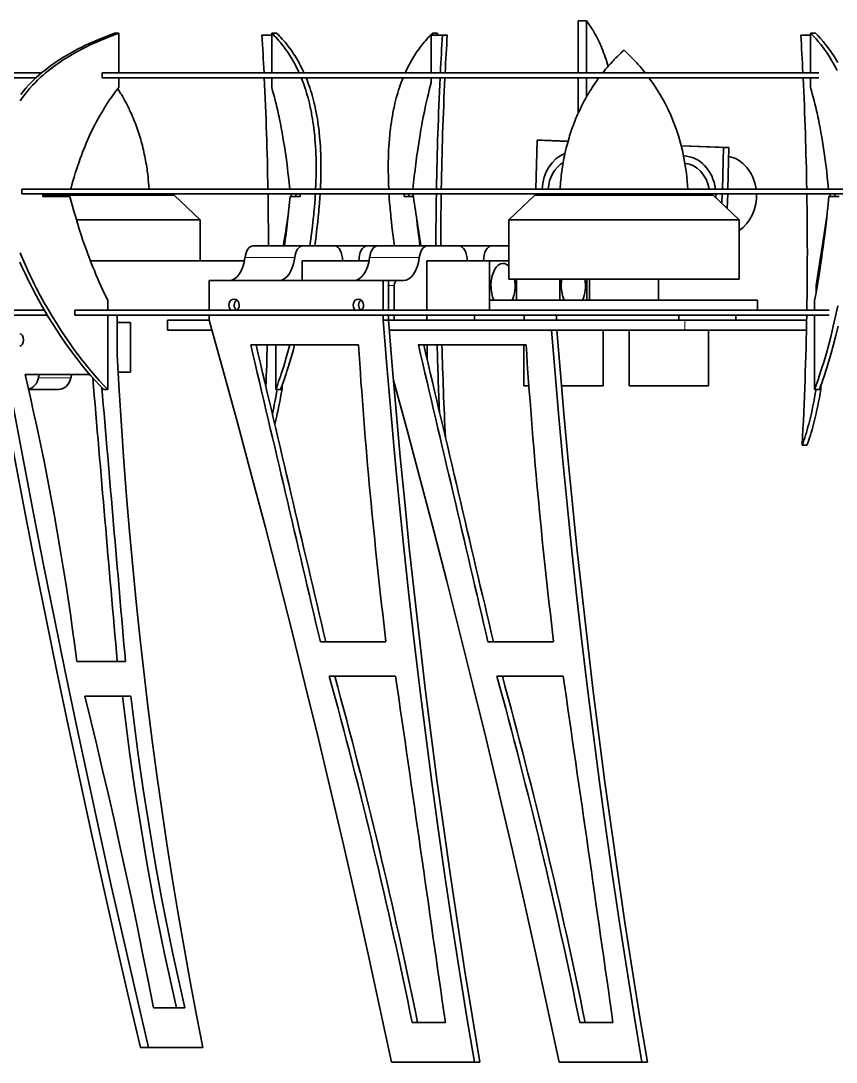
# Model space of a CAD drawing. Extents: x 174 to 1253, y 168 to 1727.
# Drawn here: x 905.4 to 1070.2, y 1454.5 to 1665 of the extents above; entities that cross this region are included whole.
import ezdxf

# ---------------------------------------------------------------- set-up
doc = ezdxf.new("R2010")
doc.units = 0

msp = doc.modelspace()

# ---------------------------------------------------------------- linework, layer by layer
at = {"color": 7, "lineweight": 35, "ltscale": 0.041876}
for p, q in [((1019.75, 1664.96), (1018.08, 1664.96)), ((931.25, 1457.46), (929.58, 1457.46))]:
    msp.add_line(p, q, dxfattribs=at)
at = {"color": 7, "lineweight": 35, "ltscale": 0.2625}
for p, q in [((1018.08, 1654.46), (1018.08, 1664.96)), ((1019.75, 1654.46), (1019.75, 1664.96))]:
    msp.add_line(p, q, dxfattribs=at)
at = {"color": 7, "lineweight": 35, "ltscale": 0.020938}
for p, q in [((924.35, 1662.46), (925.19, 1662.46)), ((922.16, 1590.46), (923, 1590.46))]:
    msp.add_line(p, q, dxfattribs=at)
at = {"color": 7, "lineweight": 35, "ltscale": 0.2}
for p, q in [((925.19, 1654.46), (925.19, 1662.46)), ((956.12, 1654.46), (956.12, 1662.46)), ((1065.02, 1654.46), (1065.02, 1662.46)), ((924.91, 1597.46), (924.91, 1605.46))]:
    msp.add_line(p, q, dxfattribs=at)
at = {"color": 7, "lineweight": 35, "ltscale": 0.049519}
msp.add_line((954.14, 1662.09), (956.12, 1662.09), dxfattribs=at)
at = {"color": 7, "lineweight": 35, "ltscale": 0.024464}
for p, q in [((956.12, 1662.46), (957.1, 1662.46)), ((989.62, 1662.46), (988.64, 1662.46)), ((991.6, 1662.09), (990.63, 1662.09)), ((956.94, 1590.46), (957.92, 1590.46)), ((957.22, 1590.46), (958.2, 1590.46))]:
    msp.add_line(p, q, dxfattribs=at)
at = {"color": 7, "lineweight": 35, "ltscale": 0.056606}
msp.add_line((990.63, 1662.09), (988.36, 1662.09), dxfattribs=at)
at = {"color": 7, "lineweight": 35, "ltscale": 0.19072}
msp.add_line((988.36, 1662.09), (988.36, 1654.46), dxfattribs=at)
at = {"color": 7, "lineweight": 35, "ltscale": 0.00928}
for p, q in [((988.64, 1662.09), (988.64, 1662.46)), ((989.62, 1662.09), (989.62, 1662.46))]:
    msp.add_line(p, q, dxfattribs=at)
at = {"color": 7, "lineweight": 35, "ltscale": 0.049521}
msp.add_line((1063.04, 1662.09), (1065.02, 1662.09), dxfattribs=at)
at = {"color": 7, "lineweight": 35, "ltscale": 0.024466}
for p, q in [((1065.02, 1662.46), (1066, 1662.46)), ((1069.01, 1629.96), (1069.99, 1629.96)), ((1063.32, 1579.2), (1064.3, 1579.2))]:
    msp.add_line(p, q, dxfattribs=at)
at = {"color": 7, "lineweight": 35}
for p, q in [((909.63, 1654.46), (836.92, 1654.46)), ((908.49, 1653.46), (836.92, 1653.46)), ((1066.7, 1654.46), (921.83, 1654.46)), ((1066.7, 1653.46), (921.83, 1653.46)), ((1072.69, 1630.96), (905.59, 1630.96)), ((1072.69, 1629.96), (905.59, 1629.96)), ((1045.32, 1629.75), (1011.52, 1629.75)), ((1050.57, 1624.75), (1006.92, 1624.75)), ((950.61, 1616.46), (919.47, 1616.46)), ((943.47, 1612.46), (978.65, 1612.46)), ((1050.57, 1612.75), (1006.92, 1612.75)), ((1054.32, 1608.53), (1003.63, 1608.53)), ((910.19, 1606.46), (827.14, 1606.46)), ((1068.76, 1606.46), (916.36, 1606.46)), ((910.77, 1605.46), (827.14, 1605.46)), ((1068.76, 1605.46), (916.36, 1605.46)), ((979.74, 1604.46), (1039.61, 1604.46)), ((1039.61, 1604.46), (1064.23, 1604.46)), ((979.9, 1602.46), (1039.61, 1602.46)), ((1039.61, 1602.46), (1064.19, 1602.46)), ((951.87, 1599.46), (973.65, 1599.46)), ((985.75, 1599.46), (1007.53, 1599.46))]:
    msp.add_line(p, q, dxfattribs=at)
at = {"color": 7, "lineweight": 35, "ltscale": 0.025}
for p, q in [((921.83, 1653.46), (921.83, 1654.46)), ((988.36, 1653.46), (988.36, 1652.46)), ((905.59, 1629.96), (905.59, 1630.96)), ((916.36, 1605.46), (916.36, 1606.46)), ((980.89, 1604.46), (980.89, 1605.46)), ((997.07, 1605.46), (997.07, 1604.46)), ((1007.12, 1605.46), (1007.12, 1604.46))]:
    msp.add_line(p, q, dxfattribs=at)
at = {"color": 7, "lineweight": 35, "ltscale": 0.054642}
msp.add_line((923, 1653.46), (925.19, 1653.46), dxfattribs=at)
at = {"color": 7, "lineweight": 35, "ltscale": 0.05}
for p, q in [((925.19, 1653.46), (925.19, 1651.46)), ((956.12, 1653.46), (956.12, 1651.46)), ((1065.02, 1653.46), (1065.02, 1651.46)), ((923, 1608.46), (923, 1606.46)), ((1065.84, 1608.46), (1065.84, 1606.46)), ((935.07, 1604.46), (935.07, 1602.46))]:
    msp.add_line(p, q, dxfattribs=at)
at = {"color": 7, "lineweight": 35, "ltscale": 0.013498}
msp.add_line((987.82, 1653.46), (988.36, 1653.46), dxfattribs=at)
at = {"color": 7, "lineweight": 35, "ltscale": 0.025729}
msp.add_line((989.39, 1653.46), (988.36, 1653.46), dxfattribs=at)
at = {"color": 7, "lineweight": 35, "ltscale": 0.177734}
msp.add_line((1018.08, 1653.46), (1018.08, 1646.35), dxfattribs=at)
at = {"color": 7, "lineweight": 35, "ltscale": 0.096222}
msp.add_line((1019.75, 1653.46), (1019.75, 1649.61), dxfattribs=at)
at = {"color": 7, "lineweight": 35, "ltscale": 0.018643}
for p, q in [((1064.27, 1653.46), (1065.02, 1653.46)), ((1065.1, 1605.46), (1065.84, 1605.46))]:
    msp.add_line(p, q, dxfattribs=at)
at = {"color": 7, "lineweight": 35, "ltscale": 0.020584}
msp.add_line((1065.84, 1653.46), (1065.02, 1653.46), dxfattribs=at)
at = {"color": 7, "lineweight": 35, "ltscale": 0.246815}
msp.add_line((1009.49, 1630.96), (1009.77, 1640.83), dxfattribs=at)
at = {"color": 7, "lineweight": 35, "ltscale": 0.027322}
for p, q in [((1009.77, 1640.83), (1010.86, 1640.83)), ((998.17, 1454.46), (997.07, 1454.46)), ((1032.04, 1454.46), (1030.95, 1454.46))]:
    msp.add_line(p, q, dxfattribs=at)
at = {"color": 7, "lineweight": 35, "ltscale": 0.155748}
msp.add_line((1015.99, 1640.58), (1009.77, 1640.83), dxfattribs=at)
at = {"color": 7, "lineweight": 35, "ltscale": 0.128718}
msp.add_line((1016.01, 1640.63), (1010.86, 1640.83), dxfattribs=at)
at = {"color": 7, "lineweight": 35, "ltscale": 0.241408}
msp.add_line((1048.53, 1639.33), (1038.88, 1639.72), dxfattribs=at)
at = {"color": 7, "lineweight": 35, "ltscale": 0.21378}
msp.add_line((1047.44, 1639.33), (1038.89, 1639.67), dxfattribs=at)
at = {"color": 7, "lineweight": 35, "ltscale": 0.209347}
for p, q in [((1047.44, 1639.33), (1047.2, 1630.96)), ((1048.53, 1639.33), (1048.3, 1630.96))]:
    msp.add_line(p, q, dxfattribs=at)
at = {"color": 7, "lineweight": 35, "ltscale": 0.027319}
msp.add_line((1047.44, 1639.33), (1048.53, 1639.33), dxfattribs=at)
at = {"color": 7, "lineweight": 35, "ltscale": 0.0125}
msp.add_line((909.89, 1629.96), (909.89, 1629.46), dxfattribs=at)
at = {"color": 7, "lineweight": 35, "ltscale": 0.429018}
msp.add_line((927.05, 1629.75), (909.89, 1629.75), dxfattribs=at)
at = {"color": 7, "lineweight": 35, "ltscale": 0.136607}
msp.add_line((909.89, 1629.46), (915.35, 1629.46), dxfattribs=at)
at = {"color": 7, "lineweight": 35, "ltscale": 0.234259}
msp.add_line((936.42, 1629.75), (927.05, 1629.75), dxfattribs=at)
at = {"color": 7, "lineweight": 35, "ltscale": 0.001826}
msp.add_line((931.4, 1629.68), (931.4, 1629.75), dxfattribs=at)
at = {"color": 7, "lineweight": 35, "ltscale": 0.18125}
for p, q in [((936.42, 1629.75), (941.67, 1624.75)), ((1009.32, 1629.75), (1004.07, 1624.75)), ((1045.32, 1629.75), (1050.57, 1624.75))]:
    msp.add_line(p, q, dxfattribs=at)
at = {"color": 7, "lineweight": 35, "ltscale": 0.051462}
for p, q in [((961.88, 1629.46), (959.82, 1629.46)), ((1070.78, 1629.46), (1068.72, 1629.46))]:
    msp.add_line(p, q, dxfattribs=at)
at = {"color": 7, "lineweight": 35, "ltscale": 0.012646}
for p, q in [((960.11, 1629.96), (960.03, 1629.46)), ((961.09, 1629.96), (961.01, 1629.46)), ((1069.01, 1629.96), (1068.93, 1629.46)), ((1069.99, 1629.96), (1069.91, 1629.46))]:
    msp.add_line(p, q, dxfattribs=at)
at = {"color": 7, "lineweight": 35, "ltscale": 0.012509}
for p, q in [((961.88, 1629.96), (961.88, 1629.46)), ((982.88, 1629.96), (982.88, 1629.46)), ((983.86, 1629.96), (983.86, 1629.46))]:
    msp.add_line(p, q, dxfattribs=at)
at = {"color": 7, "lineweight": 35, "ltscale": 0.046289}
msp.add_line((982.88, 1629.46), (984.73, 1629.46), dxfattribs=at)
at = {"color": 7, "lineweight": 35, "ltscale": 0.072043}
for p, q in [((987.54, 1629.96), (984.66, 1629.96)), ((1066.13, 1629.96), (1069.01, 1629.96))]:
    msp.add_line(p, q, dxfattribs=at)
at = {"color": 7, "lineweight": 35, "ltscale": 0.055087}
msp.add_line((1011.52, 1629.75), (1009.32, 1629.75), dxfattribs=at)
at = {"color": 7, "lineweight": 35, "ltscale": 0.005367}
for p, q in [((1009.46, 1629.75), (1009.47, 1629.96)), ((1040.3, 1629.75), (1040.29, 1629.96))]:
    msp.add_line(p, q, dxfattribs=at)
at = {"color": 7, "lineweight": 35, "ltscale": 0.005364}
msp.add_line((1014.34, 1629.75), (1014.35, 1629.96), dxfattribs=at)
at = {"color": 7, "lineweight": 35, "ltscale": 0.048246}
msp.add_line((1047.18, 1629.96), (1047.12, 1628.03), dxfattribs=at)
at = {"color": 7, "lineweight": 35, "ltscale": 0.073604}
msp.add_line((1048.27, 1629.96), (1048.19, 1627.02), dxfattribs=at)
at = {"color": 7, "lineweight": 35, "ltscale": 0.322919}
msp.add_line((929.57, 1624.75), (916.65, 1624.75), dxfattribs=at)
at = {"color": 7, "lineweight": 35, "ltscale": 0.302585}
msp.add_line((941.67, 1624.75), (929.57, 1624.75), dxfattribs=at)
at = {"color": 7, "lineweight": 35, "ltscale": 0.207129}
msp.add_line((941.67, 1616.46), (941.67, 1624.75), dxfattribs=at)
at = {"color": 7, "lineweight": 35, "ltscale": 0.071155}
for p, q in [((1006.92, 1624.75), (1004.07, 1624.75)), ((1006.92, 1612.75), (1004.07, 1612.75))]:
    msp.add_line(p, q, dxfattribs=at)
at = {"color": 7, "lineweight": 35, "ltscale": 0.3}
for p, q in [((1004.07, 1612.75), (1004.07, 1624.75)), ((1050.57, 1612.75), (1050.57, 1624.75))]:
    msp.add_line(p, q, dxfattribs=at)
at = {"color": 7, "lineweight": 35, "ltscale": 0.251254}
for p, q in [((952.32, 1619.46), (962.37, 1619.46)), ((977.5, 1619.46), (987.55, 1619.46))]:
    msp.add_line(p, q, dxfattribs=at)
at = {"color": 7, "lineweight": 35, "ltscale": 0.161366}
msp.add_line((968.82, 1619.46), (962.37, 1619.46), dxfattribs=at)
at = {"color": 7, "lineweight": 35, "ltscale": 0.163913}
for p, q in [((968.82, 1619.46), (975.38, 1619.46)), ((994, 1619.46), (1000.56, 1619.46))]:
    msp.add_line(p, q, dxfattribs=at)
at = {"color": 7, "lineweight": 35, "ltscale": 0.052951}
msp.add_line((975.38, 1619.46), (977.5, 1619.46), dxfattribs=at)
at = {"color": 7, "lineweight": 35, "ltscale": 0.161365}
msp.add_line((994, 1619.46), (987.55, 1619.46), dxfattribs=at)
at = {"color": 7, "lineweight": 35, "ltscale": 0.087759}
msp.add_line((1000.56, 1619.46), (1004.07, 1619.46), dxfattribs=at)
at = {"color": 7, "lineweight": 13, "ltscale": 0.251254}
for p, q in [((950.72, 1617.13), (960.77, 1617.13)), ((975.9, 1617.13), (985.95, 1617.13))]:
    msp.add_line(p, q, dxfattribs=at)
at = {"color": 7, "lineweight": 35, "ltscale": 0.338251}
msp.add_line((975.8, 1616.46), (962.27, 1616.46), dxfattribs=at)
at = {"color": 7, "lineweight": 35, "ltscale": 0.1}
msp.add_line((962.27, 1616.46), (962.27, 1612.46), dxfattribs=at)
at = {"color": 7, "lineweight": 35, "ltscale": 0.027321}
for p, q in [((962.27, 1616.46), (963.36, 1616.46)), ((987.45, 1616.46), (988.54, 1616.46)), ((979.74, 1612.46), (978.65, 1612.46)), ((979.74, 1604.46), (978.65, 1604.46))]:
    msp.add_line(p, q, dxfattribs=at)
at = {"color": 7, "lineweight": 35, "ltscale": 0.317337}
msp.add_line((1000.14, 1616.46), (987.45, 1616.46), dxfattribs=at)
at = {"color": 7, "lineweight": 35, "ltscale": 0.249997}
msp.add_line((987.45, 1616.46), (987.45, 1606.46), dxfattribs=at)
at = {"color": 7, "lineweight": 35, "ltscale": 0.25}
for p, q in [((1000.14, 1606.46), (1000.14, 1616.46)), ((927.57, 1593.96), (927.57, 1603.96))]:
    msp.add_line(p, q, dxfattribs=at)
at = {"color": 7, "lineweight": 35, "ltscale": 0.098273}
msp.add_line((1004.07, 1616.46), (1000.14, 1616.46), dxfattribs=at)
at = {"color": 7, "lineweight": 35, "ltscale": 0.149997}
for p, q in [((943.47, 1606.46), (943.47, 1612.46)), ((978.65, 1612.46), (978.65, 1606.46)), ((979.74, 1612.46), (979.74, 1606.46))]:
    msp.add_line(p, q, dxfattribs=at)
at = {"color": 7, "lineweight": 35, "ltscale": 0.042386}
msp.add_line((979.74, 1612.46), (981.44, 1612.46), dxfattribs=at)
at = {"color": 7, "lineweight": 35, "ltscale": 0.032951}
msp.add_line((981.44, 1612.46), (982.75, 1612.46), dxfattribs=at)
at = {"color": 7, "lineweight": 35, "ltscale": 0.105411}
for p, q in [((1005.6, 1612.75), (1005.6, 1608.53)), ((1014.35, 1608.53), (1014.35, 1612.75)), ((1019.81, 1612.75), (1019.81, 1608.53)), ((1020.32, 1608.53), (1020.32, 1612.75)), ((1034.32, 1608.53), (1034.32, 1612.75))]:
    msp.add_line(p, q, dxfattribs=at)
at = {"color": 7, "lineweight": 13, "ltscale": 0.028725}
msp.add_line((979.74, 1611.46), (980.89, 1611.46), dxfattribs=at)
at = {"color": 7, "lineweight": 35, "ltscale": 0.125}
msp.add_line((980.89, 1606.46), (980.89, 1611.46), dxfattribs=at)
at = {"color": 7, "lineweight": 35, "ltscale": 0.0064}
msp.add_line((1066.13, 1611.46), (1066.38, 1611.46), dxfattribs=at)
at = {"color": 7, "lineweight": 35, "ltscale": 0.037189}
msp.add_line((1066.13, 1611.46), (1066.13, 1609.98), dxfattribs=at)
at = {"color": 7, "lineweight": 35, "ltscale": 0.082631}
msp.add_line((1003.63, 1608.53), (1000.32, 1608.53), dxfattribs=at)
at = {"color": 7, "lineweight": 35, "ltscale": 0.051724}
msp.add_line((1054.32, 1606.46), (1054.32, 1608.53), dxfattribs=at)
at = {"color": 7, "lineweight": 35, "ltscale": 0.081929}
msp.add_line((919.72, 1605.46), (923, 1605.46), dxfattribs=at)
at = {"color": 7, "lineweight": 35, "ltscale": 0.375}
for p, q in [((923, 1605.46), (923, 1590.46)), ((1065.84, 1605.46), (1065.84, 1590.46))]:
    msp.add_line(p, q, dxfattribs=at)
at = {"color": 7, "lineweight": 35, "ltscale": 0.210013}
msp.add_line((935.07, 1604.46), (943.47, 1604.46), dxfattribs=at)
at = {"color": 7, "lineweight": 35, "ltscale": 0.025003}
for p, q in [((943.47, 1604.46), (943.47, 1605.46)), ((978.65, 1605.46), (978.65, 1604.46)), ((979.74, 1605.46), (979.74, 1604.46)), ((987.45, 1605.46), (987.45, 1604.46)), ((1013.67, 1604.46), (1013.67, 1605.46))]:
    msp.add_line(p, q, dxfattribs=at)
at = {"color": 7, "lineweight": 35, "ltscale": 0.028725}
msp.add_line((979.74, 1604.46), (980.89, 1604.46), dxfattribs=at)
at = {"color": 7, "lineweight": 35, "ltscale": 0.136603}
msp.add_line((987.45, 1605.46), (992.91, 1605.46), dxfattribs=at)
at = {"color": 7, "lineweight": 35, "ltscale": 0.056752}
msp.add_line((991.21, 1605.46), (993.48, 1605.46), dxfattribs=at)
at = {"color": 7, "lineweight": 35, "ltscale": 0.109283}
for p in [(992.91, 1605.46), (1001.65, 1605.46)]:
    msp.add_line(p, (997.28, 1605.46), dxfattribs=at)
at = {"color": 7, "lineweight": 35, "ltscale": 0.000669861}
msp.add_line((993.48, 1605.46), (993.51, 1605.46), dxfattribs=at)
at = {"color": 7, "lineweight": 35, "ltscale": 0.024988}
for p, q in [((1038.43, 1605.46), (1038.43, 1604.46)), ((1049.91, 1605.46), (1049.91, 1604.46))]:
    msp.add_line(p, q, dxfattribs=at)
at = {"color": 7, "lineweight": 13, "ltscale": 0.05}
msp.add_line((1039.61, 1604.46), (1039.61, 1602.46), dxfattribs=at)
at = {"color": 7, "lineweight": 35, "ltscale": 0.030862}
msp.add_line((1067.08, 1605.46), (1065.84, 1605.46), dxfattribs=at)
at = {"color": 7, "lineweight": 35, "ltscale": 0.066502}
msp.add_line((927.57, 1603.96), (924.91, 1603.96), dxfattribs=at)
at = {"color": 7, "lineweight": 35, "ltscale": 0.224022}
msp.add_line((935.07, 1602.46), (944.03, 1602.46), dxfattribs=at)
at = {"color": 7, "lineweight": 35, "ltscale": 0.282364}
for p, q in [((1023.1, 1602.46), (1023.1, 1591.17)), ((1028.39, 1602.46), (1028.39, 1591.17)), ((1044.39, 1602.46), (1044.39, 1591.17))]:
    msp.add_line(p, q, dxfattribs=at)
at = {"color": 7, "lineweight": 35, "ltscale": 0.225006}
msp.add_line((956.94, 1599.46), (956.94, 1590.46), dxfattribs=at)
at = {"color": 7, "lineweight": 35, "ltscale": 0.073944}
msp.add_line((987.54, 1599.46), (987.54, 1596.51), dxfattribs=at)
at = {"color": 7, "lineweight": 35, "ltscale": 0.207364}
msp.add_line((1007.1, 1599.46), (1007.1, 1591.17), dxfattribs=at)
at = {"color": 7, "lineweight": 35, "ltscale": 0.061818}
msp.add_line((927.57, 1593.96), (925.1, 1593.96), dxfattribs=at)
at = {"color": 7, "lineweight": 35, "ltscale": 0.326826}
msp.add_line((919.35, 1593.46), (906.28, 1593.46), dxfattribs=at)
at = {"color": 7, "lineweight": 13, "ltscale": 0.163925}
msp.add_line((908.96, 1592.8), (915.52, 1592.8), dxfattribs=at)
at = {"color": 7, "lineweight": 35, "ltscale": 0.152347}
msp.add_line((906.97, 1590.46), (913.07, 1590.46), dxfattribs=at)
at = {"color": 7, "lineweight": 35, "ltscale": 0.018091}
for p, q in [((958.2, 1591.19), (958.2, 1590.46)), ((1067.1, 1591.19), (1067.1, 1590.46))]:
    msp.add_line(p, q, dxfattribs=at)
at = {"color": 7, "lineweight": 35, "ltscale": 0.024924}
msp.add_line((1007.1, 1591.17), (1008.1, 1591.17), dxfattribs=at)
at = {"color": 7, "lineweight": 35, "ltscale": 0.173833}
msp.add_line((1014.7, 1591.17), (1021.65, 1591.17), dxfattribs=at)
at = {"color": 7, "lineweight": 35, "ltscale": 0.03623}
for p, q in [((1021.65, 1591.17), (1023.1, 1591.17)), ((1042.94, 1591.17), (1044.39, 1591.17))]:
    msp.add_line(p, q, dxfattribs=at)
at = {"color": 7, "lineweight": 35, "ltscale": 0.36377}
msp.add_line((1028.39, 1591.17), (1042.94, 1591.17), dxfattribs=at)
at = {"color": 7, "lineweight": 35, "ltscale": 0.024463}
for p, q in [((1065.84, 1590.46), (1066.82, 1590.46)), ((1066.13, 1590.46), (1067.1, 1590.46))]:
    msp.add_line(p, q, dxfattribs=at)
at = {"color": 7, "lineweight": 35, "ltscale": 0.331696}
for p, q in [((965.95, 1539.46), (979.21, 1539.46)), ((999.82, 1539.46), (1013.09, 1539.46))]:
    msp.add_line(p, q, dxfattribs=at)
at = {"color": 7, "lineweight": 35, "ltscale": 0.245886}
msp.add_line((926.57, 1535.46), (916.73, 1535.46), dxfattribs=at)
at = {"color": 7, "lineweight": 35, "ltscale": 0.335007}
for p, q in [((967.76, 1532.46), (981.16, 1532.46)), ((1001.64, 1532.46), (1015.04, 1532.46))]:
    msp.add_line(p, q, dxfattribs=at)
at = {"color": 7, "lineweight": 35, "ltscale": 0.232227}
msp.add_line((927.64, 1528.46), (918.35, 1528.46), dxfattribs=at)
at = {"color": 7, "lineweight": 35, "ltscale": 0.158229}
msp.add_line((938.55, 1465.46), (932.22, 1465.46), dxfattribs=at)
at = {"color": 7, "lineweight": 35, "ltscale": 0.167503}
for p, q in [((984.51, 1462.46), (991.21, 1462.46)), ((1018.39, 1462.46), (1025.09, 1462.46))]:
    msp.add_line(p, q, dxfattribs=at)
at = {"color": 7, "lineweight": 35, "ltscale": 0.273207}
msp.add_line((942.18, 1457.46), (931.25, 1457.46), dxfattribs=at)
at = {"color": 7, "lineweight": 35, "ltscale": 0.418756}
for p, q in [((980.32, 1454.46), (997.07, 1454.46)), ((1014.2, 1454.46), (1030.95, 1454.46))]:
    msp.add_line(p, q, dxfattribs=at)
at = {"color": 7, "lineweight": 35}
for points in [[(1024.11, 1655.74), (1023.97, 1656.22), (1023.83, 1656.69), (1023.68, 1657.16), (1023.53, 1657.62), (1023.37, 1658.07), (1023.2, 1658.52), (1023.03, 1658.96), (1022.85, 1659.41), (1022.67, 1659.84), (1022.48, 1660.27), (1022.28, 1660.7), (1022.08, 1661.11), (1021.87, 1661.53), (1021.66, 1661.93), (1021.44, 1662.33), (1021.22, 1662.73), (1020.99, 1663.11), (1020.87, 1663.31), (1020.75, 1663.5), (1020.56, 1663.8), (1020.36, 1664.09), (1020.16, 1664.39), (1019.96, 1664.68), (1019.75, 1664.96)], [(925.19, 1662.46), (923.81, 1661.95), (922.47, 1661.41), (921.18, 1660.86), (920.54, 1660.58), (919.92, 1660.3), (919.31, 1660.01), (918.71, 1659.72), (917.71, 1659.21), (916.73, 1658.69), (915.79, 1658.16), (914.88, 1657.61), (914, 1657.06), (913.15, 1656.49), (912.33, 1655.91), (911.9, 1655.6), (911.48, 1655.28), (910.94, 1654.85), (910.41, 1654.42), (909.9, 1653.98), (909.34, 1653.48), (908.8, 1652.97), (908.29, 1652.45), (907.79, 1651.93), (907.24, 1651.32), (906.72, 1650.71), (906.22, 1650.08), (905.75, 1649.45), (905.31, 1648.81)], [(924.35, 1662.46), (922.97, 1661.95), (921.63, 1661.41), (920.34, 1660.86), (919.7, 1660.58), (919.08, 1660.3), (918.47, 1660.01), (917.88, 1659.72), (916.87, 1659.21), (915.9, 1658.69), (914.95, 1658.16), (914.04, 1657.61), (913.16, 1657.06), (912.31, 1656.49), (911.49, 1655.91), (911.06, 1655.6), (910.65, 1655.28), (910.1, 1654.85), (909.57, 1654.42), (909.06, 1653.98), (908.51, 1653.48), (907.97, 1652.97), (907.45, 1652.45), (906.95, 1651.93), (906.4, 1651.32), (905.88, 1650.71), (905.39, 1650.08)], [(956.12, 1662.46), (956.42, 1662.17), (956.71, 1661.87), (957, 1661.57), (957.28, 1661.26), (957.56, 1660.95), (957.83, 1660.63), (958.1, 1660.3), (958.36, 1659.97), (958.62, 1659.64), (958.87, 1659.3), (959.12, 1658.96), (959.36, 1658.61), (959.57, 1658.28), (959.78, 1657.96), (959.99, 1657.63), (960.19, 1657.29), (960.39, 1656.95), (960.59, 1656.61), (960.76, 1656.3), (960.93, 1655.98), (961.09, 1655.66), (961.25, 1655.34), (961.36, 1655.12), (961.46, 1654.91), (961.56, 1654.69), (961.66, 1654.46)], [(957.1, 1662.46), (957.39, 1662.17), (957.69, 1661.87), (957.98, 1661.57), (958.26, 1661.26), (958.54, 1660.95), (958.81, 1660.63), (959.08, 1660.3), (959.34, 1659.97), (959.6, 1659.64), (959.85, 1659.3), (960.1, 1658.96), (960.34, 1658.61), (960.55, 1658.28), (960.76, 1657.96), (960.97, 1657.63), (961.17, 1657.29), (961.37, 1656.95), (961.57, 1656.61), (961.74, 1656.3), (961.9, 1655.98), (962.07, 1655.66), (962.23, 1655.34), (962.34, 1655.12), (962.44, 1654.91), (962.54, 1654.68), (962.64, 1654.46)], [(988.64, 1662.46), (988.35, 1662.17), (988.05, 1661.87), (987.76, 1661.57), (987.48, 1661.26), (987.2, 1660.95), (986.93, 1660.63), (986.66, 1660.3), (986.4, 1659.97), (986.14, 1659.64), (985.89, 1659.3), (985.65, 1658.96), (985.4, 1658.61), (985.19, 1658.28), (984.98, 1657.96), (984.77, 1657.63), (984.57, 1657.29), (984.37, 1656.95), (984.18, 1656.61), (984, 1656.3), (983.84, 1655.98), (983.67, 1655.66), (983.51, 1655.34), (983.41, 1655.12), (983.3, 1654.91), (983.2, 1654.69), (983.1, 1654.46)], [(1065.02, 1662.46), (1065.56, 1661.93), (1066.08, 1661.37), (1066.59, 1660.8), (1067.08, 1660.21), (1067.55, 1659.6), (1068, 1658.98), (1068.44, 1658.34), (1068.86, 1657.68), (1069.2, 1657.11), (1069.54, 1656.52), (1069.86, 1655.92), (1070.17, 1655.31), (1070.37, 1654.89)], [(1066, 1662.46), (1066.54, 1661.93), (1067.06, 1661.37), (1067.57, 1660.8), (1068.05, 1660.21), (1068.53, 1659.6), (1068.98, 1658.98), (1069.42, 1658.34), (1069.84, 1657.68), (1070.18, 1657.11), (1070.52, 1656.52)], [(1023.04, 1654.46), (1023.32, 1654.81), (1023.61, 1655.16), (1023.93, 1655.54), (1024.26, 1655.91), (1024.59, 1656.28), (1024.97, 1656.71), (1025.17, 1656.92), (1025.36, 1657.13), (1025.68, 1657.45), (1026, 1657.78), (1026.32, 1658.1), (1026.65, 1658.42), (1026.98, 1658.74), (1027.32, 1659.06)], [(1031.6, 1654.46), (1031.33, 1654.79), (1031.06, 1655.12), (1030.79, 1655.45), (1030.58, 1655.7), (1030.36, 1655.95), (1030.14, 1656.19), (1029.92, 1656.44), (1029.62, 1656.76), (1029.32, 1657.08), (1028.98, 1657.43), (1028.64, 1657.78), (1028.3, 1658.12), (1027.98, 1658.44), (1027.65, 1658.75), (1027.32, 1659.06)], [(962.09, 1653.46), (962.29, 1652.98), (962.47, 1652.48), (962.66, 1651.98), (962.83, 1651.47), (963, 1650.96), (963.16, 1650.44), (963.31, 1649.91), (963.46, 1649.38), (963.6, 1648.84), (963.73, 1648.29), (963.83, 1647.88), (963.92, 1647.47), (964.01, 1647.06), (964.07, 1646.74), (964.13, 1646.43), (964.19, 1646.11), (964.25, 1645.79), (964.36, 1645.15), (964.46, 1644.5), (964.56, 1643.84), (964.64, 1643.17), (964.7, 1642.7), (964.75, 1642.22), (964.8, 1641.74), (964.83, 1641.37), (964.86, 1641.01), (964.92, 1640.27), (964.97, 1639.53), (965.01, 1638.78), (965.04, 1638.02), (965.07, 1637.26), (965.08, 1636.56), (965.09, 1635.85), (965.09, 1635.14), (965.09, 1634.42), (965.08, 1633.7), (965.07, 1633.25), (965.06, 1632.8), (965.04, 1632.34), (965.02, 1631.88), (964.98, 1630.97)], [(963.07, 1653.46), (963.27, 1652.98), (963.45, 1652.48), (963.63, 1651.98), (963.81, 1651.47), (963.98, 1650.96), (964.14, 1650.44), (964.29, 1649.91), (964.44, 1649.38), (964.58, 1648.84), (964.71, 1648.29), (964.81, 1647.88), (964.9, 1647.47), (964.99, 1647.06), (965.05, 1646.74), (965.11, 1646.43), (965.17, 1646.11), (965.23, 1645.79), (965.34, 1645.15), (965.44, 1644.49), (965.53, 1643.84), (965.62, 1643.17), (965.68, 1642.7), (965.73, 1642.22), (965.78, 1641.74), (965.81, 1641.37), (965.84, 1641.01), (965.9, 1640.27), (965.95, 1639.53), (965.99, 1638.78), (966.02, 1638.02), (966.05, 1637.26), (966.06, 1636.56), (966.07, 1635.85), (966.07, 1635.14), (966.07, 1634.42), (966.06, 1633.7), (966.05, 1633.25), (966.03, 1632.8), (966.02, 1632.34), (966, 1631.88), (965.96, 1630.96)], [(982.67, 1653.46), (982.48, 1652.97), (982.29, 1652.48), (982.11, 1651.98), (981.93, 1651.47), (981.77, 1650.96), (981.6, 1650.44), (981.45, 1649.91), (981.3, 1649.38), (981.16, 1648.84), (981.03, 1648.29), (980.93, 1647.88), (980.84, 1647.47), (980.75, 1647.06), (980.69, 1646.74), (980.63, 1646.43), (980.57, 1646.11), (980.51, 1645.79), (980.4, 1645.15), (980.3, 1644.5), (980.21, 1643.84), (980.12, 1643.17), (980.06, 1642.7), (980.01, 1642.22), (979.96, 1641.74), (979.93, 1641.37), (979.9, 1641.01), (979.84, 1640.27), (979.79, 1639.53), (979.75, 1638.78), (979.72, 1638.02), (979.7, 1637.26), (979.68, 1636.56), (979.67, 1635.85), (979.67, 1635.14), (979.67, 1634.42), (979.69, 1633.7), (979.7, 1633.25), (979.71, 1632.8), (979.72, 1632.34), (979.74, 1631.88), (979.78, 1630.97)], [(988.36, 1652.46), (988.16, 1651.73), (987.97, 1650.99), (987.78, 1650.23), (987.59, 1649.46), (987.4, 1648.67), (987.22, 1647.87), (987.05, 1647.05), (986.9, 1646.32), (986.75, 1645.58), (986.6, 1644.82), (986.46, 1644.06), (986.37, 1643.54), (986.28, 1643.02), (986.1, 1641.96), (985.96, 1641.12), (985.82, 1640.26), (985.69, 1639.39), (985.56, 1638.5), (985.48, 1637.9), (985.4, 1637.3), (985.24, 1636.08), (985.08, 1634.83), (984.94, 1633.57), (984.79, 1632.28), (984.66, 1630.96)], [(1014.41, 1630.96), (1014.44, 1631.42), (1014.47, 1631.88), (1014.51, 1632.33), (1014.55, 1632.78), (1014.6, 1633.23), (1014.65, 1633.68), (1014.71, 1634.13), (1014.76, 1634.57), (1014.82, 1635.01), (1014.89, 1635.45), (1014.96, 1635.88), (1015.03, 1636.32), (1015.11, 1636.75), (1015.19, 1637.18), (1015.28, 1637.64), (1015.38, 1638.1), (1015.52, 1638.71), (1015.66, 1639.31), (1015.81, 1639.92), (1015.94, 1640.39), (1016.07, 1640.86), (1016.21, 1641.33), (1016.33, 1641.73), (1016.46, 1642.14), (1016.59, 1642.54), (1016.72, 1642.93), (1016.86, 1643.33), (1017.01, 1643.73), (1017.15, 1644.12), (1017.3, 1644.51), (1017.46, 1644.89), (1017.61, 1645.28), (1017.78, 1645.66), (1017.94, 1646.04), (1018.11, 1646.42), (1018.29, 1646.8), (1018.5, 1647.25), (1018.73, 1647.71), (1019.01, 1648.26), (1019.3, 1648.8), (1019.59, 1649.34), (1019.75, 1649.61), (1019.9, 1649.88), (1020.06, 1650.15), (1020.22, 1650.41), (1020.43, 1650.77), (1020.65, 1651.11), (1020.88, 1651.46), (1021.11, 1651.81), (1021.34, 1652.15), (1021.57, 1652.49), (1021.8, 1652.82), (1022.04, 1653.14), (1022.28, 1653.46)], [(925.19, 1651.46), (924.87, 1651.06), (924.56, 1650.65), (924.25, 1650.24), (923.94, 1649.82), (923.64, 1649.39), (923.34, 1648.96), (923.16, 1648.69), (922.99, 1648.43), (922.81, 1648.16), (922.64, 1647.9), (922.47, 1647.63), (922.3, 1647.35), (921.96, 1646.8), (921.63, 1646.24), (921.31, 1645.67), (920.98, 1645.1), (920.67, 1644.51), (920.36, 1643.92), (920.06, 1643.32), (919.76, 1642.71), (919.46, 1642.09), (919.18, 1641.46), (918.91, 1640.86), (918.65, 1640.26), (918.39, 1639.64), (918.14, 1639.02), (917.89, 1638.39), (917.65, 1637.75), (917.41, 1637.1), (917.18, 1636.45), (917.04, 1636.08), (916.92, 1635.7), (916.79, 1635.32), (916.66, 1634.93), (916.41, 1634.16), (916.17, 1633.37), (915.94, 1632.58), (915.71, 1631.78), (915.49, 1630.96)], [(931.33, 1630.96), (931.29, 1631.6), (931.24, 1632.23), (931.18, 1632.86), (931.12, 1633.43), (931.05, 1633.99), (930.98, 1634.55), (930.92, 1634.99), (930.85, 1635.43), (930.78, 1635.87), (930.71, 1636.31), (930.63, 1636.75), (930.55, 1637.18), (930.46, 1637.61), (930.37, 1638.04), (930.28, 1638.47), (930.18, 1638.89), (930.08, 1639.31), (929.98, 1639.73), (929.87, 1640.15), (929.75, 1640.57), (929.64, 1640.98), (929.51, 1641.39), (929.39, 1641.8), (929.26, 1642.21), (929.13, 1642.61), (928.99, 1643.01), (928.85, 1643.41), (928.71, 1643.81), (928.56, 1644.2), (928.4, 1644.59), (928.25, 1644.98), (928.09, 1645.37), (927.92, 1645.76), (927.75, 1646.14), (927.58, 1646.52), (927.41, 1646.9), (927.28, 1647.16), (927.16, 1647.42), (927.02, 1647.68), (926.89, 1647.95), (926.68, 1648.36), (926.46, 1648.78), (926.23, 1649.19), (926, 1649.6), (925.73, 1650.07), (925.59, 1650.3), (925.45, 1650.53), (925.23, 1650.89), (925.01, 1651.24)], [(956.12, 1651.46), (956.3, 1650.84), (956.48, 1650.2), (956.66, 1649.55), (956.83, 1648.88), (957, 1648.2), (957.17, 1647.51), (957.33, 1646.8), (957.43, 1646.38), (957.52, 1645.96), (957.61, 1645.53), (957.7, 1645.1), (957.88, 1644.22), (958.05, 1643.32), (958.22, 1642.4), (958.38, 1641.46), (958.53, 1640.57), (958.68, 1639.66), (958.82, 1638.74), (958.95, 1637.8), (959.08, 1636.84), (959.21, 1635.87), (959.31, 1635.08), (959.41, 1634.27), (959.5, 1633.46), (959.57, 1632.85), (959.64, 1632.22), (959.77, 1630.96)], [(1065.02, 1651.46), (1065.2, 1650.84), (1065.38, 1650.2), (1065.56, 1649.55), (1065.73, 1648.88), (1065.9, 1648.2), (1066.07, 1647.51), (1066.23, 1646.8), (1066.33, 1646.38), (1066.42, 1645.96), (1066.51, 1645.53), (1066.6, 1645.1), (1066.78, 1644.22), (1066.95, 1643.32), (1067.12, 1642.4), (1067.28, 1641.46), (1067.43, 1640.57), (1067.58, 1639.66), (1067.72, 1638.74), (1067.85, 1637.8), (1067.99, 1636.84), (1068.11, 1635.87), (1068.21, 1635.08), (1068.31, 1634.27), (1068.41, 1633.46), (1068.47, 1632.85), (1068.54, 1632.22), (1068.67, 1630.96)], [(915.35, 1629.46), (915.61, 1628.46), (915.88, 1627.47), (916.15, 1626.49), (916.43, 1625.51), (916.71, 1624.54), (917, 1623.58), (917.3, 1622.63), (917.6, 1621.69), (917.91, 1620.76), (918.23, 1619.83), (918.39, 1619.37), (918.56, 1618.92), (918.72, 1618.46), (918.88, 1618.01), (919.15, 1617.29), (919.43, 1616.58), (919.7, 1615.87), (919.98, 1615.16), (920.27, 1614.46), (920.59, 1613.69), (920.92, 1612.92), (921.26, 1612.16), (921.59, 1611.41), (921.94, 1610.66), (922.29, 1609.92), (922.64, 1609.19), (923, 1608.46)], [(964.93, 1629.96), (964.87, 1629.08), (964.81, 1628.19), (964.74, 1627.29), (964.69, 1626.81), (964.65, 1626.33), (964.6, 1625.83), (964.55, 1625.34), (964.45, 1624.36), (964.34, 1623.38), (964.22, 1622.4), (964.1, 1621.42), (963.97, 1620.44), (963.83, 1619.46)], [(965.91, 1629.96), (965.85, 1629.08), (965.79, 1628.19), (965.71, 1627.29), (965.67, 1626.81), (965.63, 1626.33), (965.58, 1625.83), (965.53, 1625.34), (965.43, 1624.36), (965.32, 1623.38), (965.2, 1622.4), (965.08, 1621.42), (964.95, 1620.44), (964.81, 1619.46)], [(979.83, 1629.96), (979.89, 1629.08), (979.95, 1628.19), (980.03, 1627.29), (980.07, 1626.81), (980.11, 1626.33), (980.16, 1625.83), (980.21, 1625.34), (980.31, 1624.36), (980.42, 1623.38), (980.54, 1622.4), (980.66, 1621.42), (980.79, 1620.44), (980.93, 1619.46)], [(1068.72, 1629.46), (1068.57, 1627.87), (1068.49, 1627.08), (1068.4, 1626.29), (1068.28, 1625.12), (1068.15, 1623.97), (1068.01, 1622.82), (1067.88, 1621.69), (1067.72, 1620.45), (1067.56, 1619.22), (1067.39, 1618.01), (1067.22, 1616.81), (1067.05, 1615.63), (1066.87, 1614.46), (1066.68, 1613.23), (1066.48, 1612.01), (1066.27, 1610.81), (1066.06, 1609.63), (1065.84, 1608.46)], [(905.26, 1618.08), (905.55, 1617.38), (906.07, 1616.16), (906.61, 1614.95), (907.17, 1613.75), (907.74, 1612.56), (908.14, 1611.77), (908.53, 1611), (909.34, 1609.46), (910.15, 1607.99), (910.98, 1606.54), (911.81, 1605.13), (912.66, 1603.76), (913.51, 1602.42), (914.36, 1601.13), (915.22, 1599.87), (916.08, 1598.65), (916.95, 1597.48), (917.81, 1596.35), (918.68, 1595.26), (919.54, 1594.21), (920.41, 1593.21), (921.27, 1592.25), (922.14, 1591.34), (923, 1590.46)], [(905.23, 1616.16), (905.77, 1614.95), (906.33, 1613.75), (906.91, 1612.56), (907.3, 1611.77), (907.7, 1611), (908.5, 1609.46), (909.31, 1607.99), (910.14, 1606.54), (910.97, 1605.13), (911.82, 1603.76), (912.67, 1602.42), (913.52, 1601.13), (914.38, 1599.87), (915.25, 1598.65), (916.11, 1597.48), (916.97, 1596.35), (917.84, 1595.26), (918.71, 1594.21), (919.57, 1593.21), (920.44, 1592.25), (921.3, 1591.34), (922.16, 1590.46)], [(1070.54, 1607.33), (1070.09, 1605.26), (1069.62, 1603.27), (1069.16, 1601.36), (1068.69, 1599.53), (1068.21, 1597.79), (1067.74, 1596.15), (1067.26, 1594.59), (1066.79, 1593.12), (1066.55, 1592.42), (1066.31, 1591.74), (1066.08, 1591.09), (1065.84, 1590.46)], [(943.47, 1604.46), (946.38, 1594.01), (949.25, 1583.53), (952.06, 1573.04), (954.83, 1562.53), (957.55, 1552.01), (960.22, 1541.46), (962.91, 1530.65), (965.55, 1519.82), (968.14, 1508.97), (970.67, 1498.1), (973.16, 1487.22), (975.6, 1476.32), (977.99, 1465.4), (980.32, 1454.46)], [(978.65, 1604.46), (979.38, 1595.25), (980.17, 1586.04), (981.01, 1576.84), (981.9, 1567.65), (982.84, 1558.46), (983.86, 1548.96), (984.94, 1539.47), (986.07, 1529.99), (987.26, 1520.52), (988.5, 1511.06), (989.79, 1501.6), (991.14, 1492.16), (992.54, 1482.72), (994, 1473.29), (995.51, 1463.87), (997.07, 1454.46)], [(979.74, 1604.46), (980.48, 1595.25), (981.26, 1586.04), (982.1, 1576.84), (982.99, 1567.65), (983.93, 1558.46), (984.95, 1548.96), (986.03, 1539.47), (987.16, 1529.99), (988.35, 1520.52), (989.59, 1511.06), (990.88, 1501.6), (992.23, 1492.16), (993.64, 1482.72), (995.09, 1473.29), (996.6, 1463.87), (998.17, 1454.46)], [(1012.68, 1602.46), (1013.4, 1593.65), (1014.16, 1584.84), (1014.96, 1576.04), (1015.81, 1567.25), (1016.71, 1558.46), (1017.74, 1548.96), (1018.82, 1539.47), (1019.95, 1529.99), (1021.13, 1520.52), (1022.38, 1511.06), (1023.67, 1501.6), (1025.02, 1492.16), (1026.42, 1482.72), (1027.88, 1473.29), (1029.39, 1463.87), (1030.95, 1454.46)], [(1013.77, 1602.46), (1014.49, 1593.65), (1015.25, 1584.84), (1016.05, 1576.04), (1016.91, 1567.25), (1017.81, 1558.46), (1018.83, 1548.96), (1019.91, 1539.47), (1021.04, 1529.99), (1022.23, 1520.52), (1023.47, 1511.06), (1024.76, 1501.6), (1026.11, 1492.16), (1027.51, 1482.72), (1028.97, 1473.29), (1030.48, 1463.87), (1032.04, 1454.46)], [(1070.6, 1603.27), (1070.13, 1601.36), (1069.66, 1599.53), (1069.19, 1597.79), (1068.72, 1596.15), (1068.24, 1594.59), (1067.77, 1593.12), (1067.53, 1592.42), (1067.29, 1591.74), (1067.06, 1591.09), (1066.82, 1590.46)], [(959.77, 1599.46), (959.51, 1598.51), (959.25, 1597.59), (959, 1596.69), (958.74, 1595.82), (958.48, 1594.97), (958.35, 1594.56), (958.22, 1594.15), (958.05, 1593.62), (957.88, 1593.1), (957.71, 1592.6), (957.52, 1592.04), (957.33, 1591.5), (957.13, 1590.97), (956.94, 1590.46)], [(960.74, 1599.46), (960.49, 1598.51), (960.23, 1597.59), (959.97, 1596.69), (959.72, 1595.82), (959.46, 1594.97), (959.33, 1594.56), (959.2, 1594.15), (959.03, 1593.62), (958.86, 1593.1), (958.69, 1592.6), (958.5, 1592.04), (958.3, 1591.5), (958.11, 1590.97), (957.92, 1590.46)], [(900.29, 1597.46), (902.26, 1586.73), (904.27, 1576.02), (906.32, 1565.34), (908.41, 1554.69), (910.53, 1544.06), (912.7, 1533.46), (914.99, 1522.52), (917.31, 1511.6), (919.68, 1500.72), (922.09, 1489.86), (924.54, 1479.03), (927.04, 1468.23), (929.58, 1457.46)], [(901.96, 1597.46), (903.93, 1586.73), (905.94, 1576.02), (907.99, 1565.34), (910.08, 1554.69), (912.21, 1544.06), (914.38, 1533.46), (916.66, 1522.52), (918.99, 1511.6), (921.36, 1500.72), (923.77, 1489.86), (926.22, 1479.03), (928.71, 1468.23), (931.25, 1457.46)], [(924.91, 1597.46), (925.31, 1590.27), (925.76, 1583.1), (926.25, 1575.95), (926.8, 1568.82), (927.39, 1561.71), (928.03, 1554.62), (928.73, 1547.55), (929.47, 1540.5), (930.26, 1533.46), (931.1, 1526.46), (931.99, 1519.47), (932.92, 1512.5), (933.91, 1505.55), (934.94, 1498.62), (936.03, 1491.71), (937.16, 1484.82), (938.34, 1477.95), (939.57, 1471.1), (940.85, 1464.27), (942.18, 1457.46)], [(906.28, 1593.46), (906.68, 1591.72), (907.08, 1589.98), (907.48, 1588.23), (907.87, 1586.48), (908.63, 1582.97), (909.38, 1579.45), (910.1, 1575.92), (910.8, 1572.37), (911.48, 1568.82), (912.14, 1565.25), (912.77, 1561.66), (913.39, 1558.07), (913.98, 1554.46), (914.48, 1551.32), (914.96, 1548.17), (915.43, 1545), (915.88, 1541.83), (916.31, 1538.65), (916.73, 1535.46)], [(980.72, 1592.34), (983.49, 1582.2), (986.21, 1572.04), (988.88, 1561.86), (991.51, 1551.67), (994.1, 1541.46), (996.79, 1530.65), (999.43, 1519.82), (1002.01, 1508.97), (1004.55, 1498.1), (1007.04, 1487.22), (1009.48, 1476.32), (1011.86, 1465.4), (1014.2, 1454.46)], [(958.2, 1590.46), (958.05, 1589.6), (957.9, 1588.76), (957.74, 1587.94), (957.58, 1587.14), (957.42, 1586.36), (957.34, 1585.98), (957.25, 1585.61), (957.13, 1585.05), (957, 1584.51), (956.87, 1583.98), (956.73, 1583.44)], [(1066.13, 1590.46), (1065.98, 1589.6), (1065.82, 1588.76), (1065.67, 1587.94), (1065.51, 1587.14), (1065.34, 1586.36), (1065.26, 1585.98), (1065.18, 1585.61), (1065.05, 1585.05), (1064.92, 1584.51), (1064.79, 1583.98), (1064.66, 1583.46), (1064.5, 1582.87), (1064.34, 1582.3), (1064.17, 1581.74), (1064.01, 1581.2), (1063.84, 1580.68), (1063.67, 1580.17), (1063.5, 1579.68), (1063.41, 1579.44), (1063.32, 1579.2)], [(1067.1, 1590.46), (1066.96, 1589.6), (1066.8, 1588.76), (1066.65, 1587.94), (1066.49, 1587.14), (1066.32, 1586.36), (1066.24, 1585.98), (1066.16, 1585.61), (1066.03, 1585.05), (1065.9, 1584.51), (1065.77, 1583.98), (1065.63, 1583.46), (1065.48, 1582.87), (1065.32, 1582.3), (1065.15, 1581.74), (1064.99, 1581.2), (1064.82, 1580.68), (1064.65, 1580.17), (1064.47, 1579.68), (1064.39, 1579.44), (1064.3, 1579.2)], [(918.35, 1528.46), (919.57, 1523.5), (920.77, 1518.52), (921.95, 1513.52), (923.11, 1508.52), (924.26, 1503.5), (925.38, 1498.46), (926.58, 1493), (927.75, 1487.53), (928.9, 1482.04), (930.03, 1476.53), (931.14, 1471), (932.22, 1465.46)], [(925.97, 1528.46), (926.43, 1524.67), (926.91, 1520.89), (927.41, 1517.12), (927.93, 1513.36), (928.48, 1509.62), (929.05, 1505.89), (929.65, 1502.17), (930.26, 1498.46), (930.91, 1494.74), (931.57, 1491.04), (932.26, 1487.34), (932.97, 1483.66), (933.71, 1480), (934.47, 1476.34), (935.25, 1472.7), (936.05, 1469.08), (936.88, 1465.46)], [(927.64, 1528.46), (928.1, 1524.67), (928.58, 1520.89), (929.08, 1517.12), (929.61, 1513.36), (930.16, 1509.62), (930.73, 1505.89), (931.32, 1502.17), (931.94, 1498.46), (932.58, 1494.74), (933.25, 1491.04), (933.94, 1487.34), (934.65, 1483.66), (935.38, 1480), (936.14, 1476.34), (936.92, 1472.7), (937.73, 1469.08), (938.55, 1465.46)]]:
    msp.add_lwpolyline(points, dxfattribs=at)
for centre, radius, start, end in [((251.39, 1619.08), 704.07, 2.88082, 3.50258), ((1693.38, 1619.08), 704.07, 176.49742, 177.11922), ((1694.35, 1619.08), 704.07, 176.49742, 177.11921), ((360.29, 1619.08), 704.07, 2.88076, 3.50258), ((242.63, 1618.68), 712.83, 0.98734, 2.79699), ((1702.14, 1618.68), 712.83, 177.20302, 179.01267), ((1703.11, 1618.68), 712.83, 177.20318, 179.01267), ((351.53, 1618.68), 712.83, 0.98731, 2.79679), ((231.86, 1618.47), 723.6, 0.07866, 0.91028), ((684.36, 1655.59), 276.7, 352.4985, 354.5826), ((4876.45, 2226.68), 3937.27, 188.71712, 188.87174), ((1712.9, 1618.47), 723.6, 179.08973, 179.92135), ((1713.88, 1618.47), 723.6, 179.08973, 179.92135), ((336.39, 1618.44), 727.98, 359.05738, 0.90701), ((-2916.43, 2224.31), 3921.83, 351.12809, 351.21606), ((1246.56, 1653.91), 262.75, 186.2252, 187.5343), ((-2780.6, 2220.12), 3894.58, 351.00872, 351.21644), ((317.26, 1618.79), 747.11, 356.96274, 358.97819), ((-70195.74, -15118.75), 73085.44, 13.1751105, 13.2234238), ((-70194.65, -15118.75), 73085.44, 13.1751105, 13.2234238), ((210.68, 1618.73), 744.79, 357.867, 358.51781), ((2063.62, 1670.29), 1092.27, 183.71764, 186.8789), ((-70161.86, -15118.75), 73085.44, 13.1751105, 13.2234238), ((-70160.77, -15118.75), 73085.44, 13.1751105, 13.2234238), ((1736.09, 1618.79), 746.79, 181.48303, 182.52133), ((1739.17, 1618.86), 748.9, 181.48435, 182.9209), ((2097.5, 1670.29), 1092.27, 183.71764, 186.8789), ((19349.19, 3150.45), 18494.94, 184.831261, 185.009474), ((19350.28, 3150.4), 18494.36, 184.837313, 185.009474), ((867.85, 1605.38), 90.61, 347.3105, 350.5214), ((-76.23, 1245.66), 1082.67, 11.55134, 15.36109), ((-75.13, 1245.66), 1082.67, 11.55134, 15.36109), ((-24371.48, -2143.24), 25617.71, 8.091267, 8.249432), ((-42.35, 1245.66), 1082.67, 11.55134, 15.36109), ((-41.26, 1245.66), 1082.67, 11.55134, 15.36109), ((-24337.6, -2143.24), 25617.71, 8.091267, 8.249432)]:
    msp.add_arc(centre, radius, start, end, dxfattribs=at)
for centre, major_axis, ratio, start_param, end_param in [((-1863.24, -38.04), (2898, 1687.88), 0.106619, 6.22983, 6.295303), ((1017.44, 1630.52), (0, -8), 0.837515, 3.453171, 4.657197), ((1017.44, 1630.52), (0, -6.5), 0.837515, 3.598636, 4.644452), ((1017.44, 1630.52), (0, -6.5), 0.837515, 3.598636, 4.644452), ((1039.21, 1629.66), (0, -8), 0.837515, 1.734974, 3.119218), ((1039.21, 1629.66), (0, -6.5), 0.837515, 1.773544, 3.061737), ((1039.21, 1629.66), (0, -6.5), 0.837515, 1.773544, 3.061737), ((1047.4, 1629.66), (0, -8), 0.837515, 1.734976, 2.980028), ((1017.44, 1630.52), (0, -8), 0.837515, 4.782276, 4.809181), ((1017.44, 1630.52), (0, -6.5), 0.837515, 4.798421, 4.831604), ((1017.44, 1630.52), (0, -6.5), 0.837515, 4.798421, 4.831604), ((1039.21, 1629.66), (0, -6.5), 0.837515, 1.585047, 1.618114), ((1039.21, 1629.66), (0, -6.5), 0.837515, 1.585047, 1.618114), ((1039.21, 1629.66), (0, -8), 0.837515, 1.513966, 1.609171), ((1047.4, 1629.66), (0, -8), 0.837515, 0.492629, 1.609237), ((952.32, 1616.46), (0, -3), 0.546414, 3.141593, 4.488277), ((962.37, 1616.46), (0, -3), 0.546414, 3.141593, 4.488277), ((968.81, 1616.46), (0, -3), 0.546414, 1.570796, 3.134128), ((975.39, 1616.46), (0, -3), 0.546414, 3.149057, 4.712389), ((977.5, 1616.46), (0, -3), 0.546414, 3.141593, 4.488277), ((987.55, 1616.46), (0, -3), 0.546414, 3.141593, 4.488277), ((993.99, 1616.46), (0, -3), 0.546414, 1.570796, 3.134128), ((1000.57, 1616.46), (0, -3), 0.546414, 3.149057, 4.712389), ((947.52, 1618.46), (0, -6), 0.546414, 6.283185, 7.629869), ((957.57, 1618.46), (0, -6), 0.546414, 6.283185, 7.629869), ((972.7, 1618.46), (0, -6), 0.546414, 6.283185, 7.629869), ((982.75, 1618.46), (0, -6), 0.546414, 6.283185, 7.629869), ((1002.87, 1611.46), (0, 4.47), 0.546414, 0, 1.570796), ((1002.87, 1611.46), (0, 4.47), 0.546414, 5.770434, 6.283185), ((981.44, 1611.46), (0, -1), 0.546414, 3.141593, 4.712389), ((1002.87, 1611.46), (0, 4.47), 0.546414, 3.997638, 5.003976), ((1017.08, 1611.46), (0, 4.47), 0.546414, 1.279181, 1.570796), ((1017.08, 1611.46), (0, 4.47), 0.546414, 3.997638, 5.003977), ((1002.87, 1611.46), (0, 4.47), 0.546414, 1.570796, 2.285552), ((1017.08, 1611.46), (0, 4.47), 0.546414, 1.570796, 2.285547), ((948.5, 1607.46), (0, 1.25), 0.837515, 6.283185, 8.781854), ((948.5, 1607.46), (0, 1.25), 0.837515, 4.712389, 6.283185), ((949.59, 1607.46), (0, 1.25), 0.837515, 0.548583, 2.498669), ((973.62, 1607.46), (0, 1.25), 0.837515, 6.283185, 8.781906), ((973.62, 1607.46), (0, 1.25), 0.837515, 4.712389, 6.283185), ((974.72, 1607.46), (0, 1.25), 0.837515, 0.548583, 2.49872), ((948.5, 1607.46), (0, 1.25), 0.837515, 3.785068, 4.712389), ((973.62, 1607.46), (0, 1.25), 0.837515, 3.785067, 4.712389), ((905.24, 1600.46), (0, 1.25), 0.546414, 3.141593, 6.283185), ((906.51, 1593.46), (0, -3), 0.837515, 0.180774, 1.346684), ((913.86, 1591.46), (0, -6), 0.837515, 4.37257, 4.488277), ((913.07, 1593.46), (0, -3), 0.837515, 0, 1.346684), ((920.42, 1591.46), (0, -6), 0.837515, 4.37257, 4.488277)]:
    msp.add_ellipse(centre, major_axis=major_axis, ratio=ratio, start_param=start_param, end_param=end_param, dxfattribs=at)

doc.saveas('drawing.dxf')
